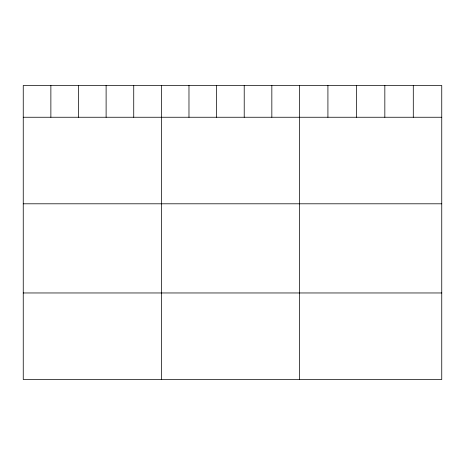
<?xml version="1.0" encoding="UTF-8"?>
<svg xmlns="http://www.w3.org/2000/svg" width="465" height="465" viewBox="0 0 465 465"><rect width="100%" height="100%" fill="white"/><g stroke="black" fill="none" stroke-linecap="round" stroke-linejoin="round"><path stroke-width="0.7" d="M441.75 117.25L441.75 379.51L23.25 379.51L23.25 85.49L441.75 85.49L441.75 117.25L23.25 117.25M23.25 203.798L441.75 203.798M23.25 292.962L441.75 292.962M413.292 85.49L413.292 117.25M384.834 85.49L384.834 117.25M356.376 85.49L356.376 117.25M327.918 85.49L327.918 117.25M299.46 85.49L299.46 379.51M271.839 85.49L271.839 117.25M244.218 85.49L244.218 117.25M216.597 85.49L216.597 117.25M188.976 85.49L188.976 117.25M161.355 85.49L161.355 379.51M133.734 85.49L133.734 117.25M106.113 85.49L106.113 117.25M78.492 85.49L78.492 117.25M50.871 85.49L50.871 117.25"/></g></svg>
